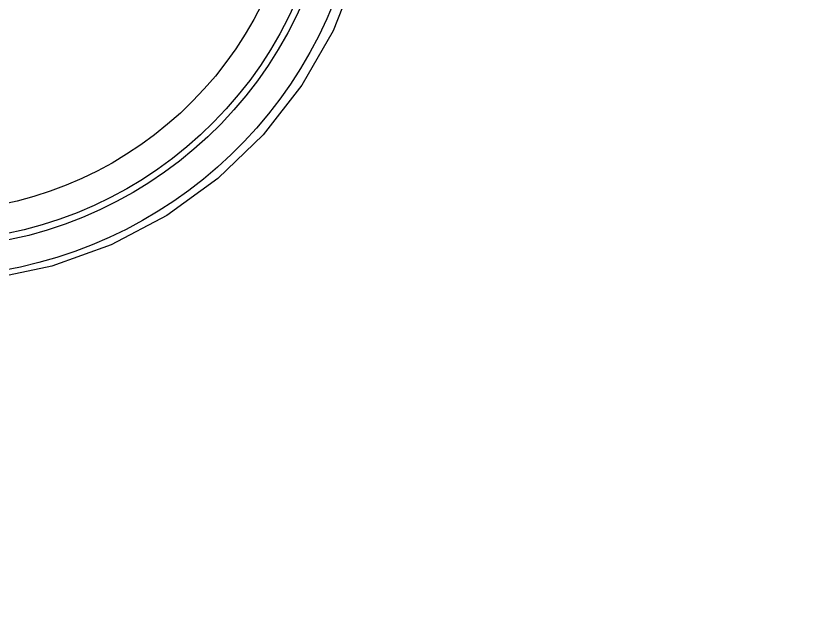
# Model space of a CAD drawing. Header units: millimetres. Extents: x 732 to 1037, y 127 to 299.
# Drawn here: x 734.4698 to 734.5509, y 288.316 to 288.3786 of the extents above; entities that cross this region are included whole.
import ezdxf

# ---------------------------------------------------------------- set-up
doc = ezdxf.new("R2010")
doc.units = ezdxf.units.MM
doc.layers.add('I-ARQ', color=8, linetype='Continuous')

msp = doc.modelspace()

# ---------------------------------------------------------------- linework, layer by layer
at = {"layer": 'I-ARQ'}
msp.add_arc((735.14417, 287.822196), 0.601586, 90.151052, 180.025843, dxfattribs=at)
for points, knots in [([(734.502446, 288.390051), (734.498889, 288.368289), (734.479223, 288.352903), (734.457245, 288.354687), (734.457245, 288.354687), (734.435267, 288.356471), (734.41834, 288.374827), (734.41834, 288.396878)], [0, 0, 0, 0, 0.5, 0.5, 0.5, 0.5, 1, 1, 1, 1]), ([(734.5017, 288.389643), (734.497949, 288.368368), (734.478559, 288.35349), (734.457039, 288.355373), (734.457039, 288.355373), (734.435518, 288.357256), (734.419007, 288.375275), (734.419007, 288.396878)], [0, 0, 0, 0, 0.5, 0.5, 0.5, 0.5, 1, 1, 1, 1]), ([(734.498688, 288.390174), (734.495211, 288.370463), (734.477246, 288.356676), (734.457305, 288.358421), (734.457305, 288.358421), (734.437366, 288.360165), (734.422066, 288.376862), (734.422066, 288.396878)], [0, 0, 0, 0, 0.5, 0.5, 0.5, 0.5, 1, 1, 1, 1]), ([(734.5054, 288.389568), (734.501925, 288.368303), (734.48396, 288.352424), (734.462429, 288.351588), (734.462429, 288.351588), (734.440899, 288.350751), (734.421755, 288.365189), (734.416641, 288.38612)], [0, 0, 0, 0, 0.5, 0.5, 0.5, 0.5, 1, 1, 1, 1]), ([(734.506566, 288.389377), (734.506566, 288.389377), (734.505033, 288.383064), (734.505033, 288.383064), (734.505033, 288.383064), (734.505033, 288.383064), (734.502625, 288.377028), (734.502625, 288.377028), (734.502625, 288.377028), (734.502625, 288.377028), (734.49939, 288.371389), (734.49939, 288.371389), (734.49939, 288.371389), (734.49939, 288.371389), (734.495392, 288.366259), (734.495392, 288.366259), (734.495392, 288.366259), (734.495392, 288.366259), (734.490712, 288.36174), (734.490712, 288.36174), (734.490712, 288.36174), (734.490712, 288.36174), (734.48544, 288.357921), (734.48544, 288.357921), (734.48544, 288.357921), (734.48544, 288.357921), (734.479683, 288.354878), (734.479683, 288.354878), (734.479683, 288.354878), (734.479683, 288.354878), (734.473553, 288.352671), (734.473553, 288.352671), (734.473553, 288.352671), (734.473553, 288.352671), (734.467173, 288.351346), (734.467173, 288.351346), (734.467173, 288.351346), (734.467173, 288.351346), (734.460669, 288.350925), (734.460669, 288.350925)], [0, 0, 0, 0, 0.1, 0.1, 0.1, 0.1, 0.2, 0.2, 0.2, 0.2, 0.3, 0.3, 0.3, 0.3, 0.4, 0.4, 0.4, 0.4, 0.5, 0.5, 0.5, 0.5, 0.6, 0.6, 0.6, 0.6, 0.7, 0.7, 0.7, 0.7, 0.8, 0.8, 0.8, 0.8, 0.9, 0.9, 0.9, 0.9, 1, 1, 1, 1])]:
    msp.add_open_spline(points, degree=3, knots=knots, dxfattribs=at)

doc.saveas('drawing.dxf')
